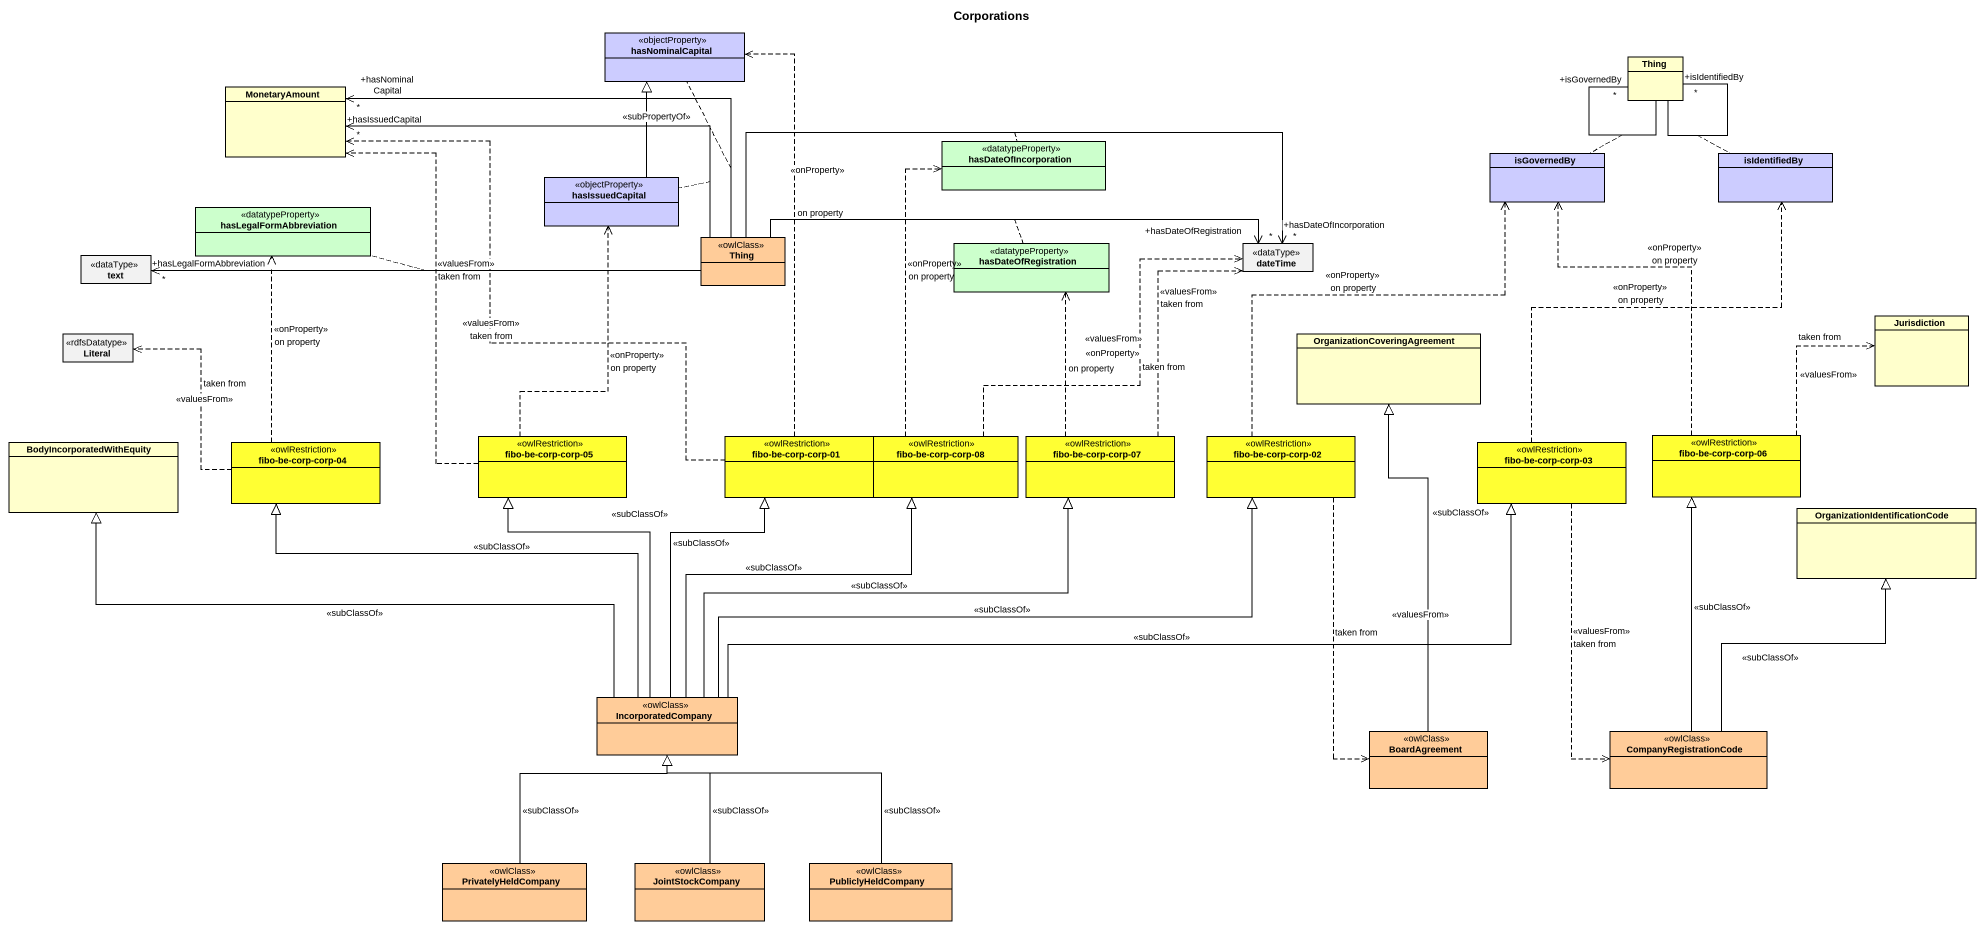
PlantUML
@startuml
title Corporations
hide circle
hide empty members
class hasNominalCapital <<objectProperty>> #CCCCFF
class Thing #FFFFCC
class MonetaryAmount #FFFFCC
class hasDateOfIncorporation <<datatypeProperty>> #CCFFCC
class hasIssuedCapital <<objectProperty>> #CCCCFF
class isGovernedBy #CCCCFF
class isIdentifiedBy #CCCCFF
class hasLegalFormAbbreviation <<datatypeProperty>> #CCFFCC
class text <<dataType>>
class "Thing" as Thing_2 <<owlClass>> #FFCC99
class hasDateOfRegistration <<datatypeProperty>> #CCFFCC
class dateTime <<dataType>>
class Literal <<rdfsDatatype>>
class "OrganizationCoveringAgreement" as OrganizationCoveringAgreemen #FFFFCC
class Jurisdiction #FFFFCC
class BodyIncorporatedWithEquity #FFFFCC
class "fibo-be-corp-corp-04" as fibo_be_corp_corp_04 <<owlRestriction>> #FFFF33
class "fibo-be-corp-corp-05" as fibo_be_corp_corp_05 <<owlRestriction>> #FFFF33
class "fibo-be-corp-corp-01" as fibo_be_corp_corp_01 <<owlRestriction>> #FFFF33
class "fibo-be-corp-corp-08" as fibo_be_corp_corp_08 <<owlRestriction>> #FFFF33
class "fibo-be-corp-corp-07" as fibo_be_corp_corp_07 <<owlRestriction>> #FFFF33
class "fibo-be-corp-corp-02" as fibo_be_corp_corp_02 <<owlRestriction>> #FFFF33
class "fibo-be-corp-corp-03" as fibo_be_corp_corp_03 <<owlRestriction>> #FFFF33
class "fibo-be-corp-corp-06" as fibo_be_corp_corp_06 <<owlRestriction>> #FFFF33
class "OrganizationIdentificationCode" as OrganizationIdentificationCo #FFFFCC
class IncorporatedCompany <<owlClass>> #FFCC99
class BoardAgreement <<owlClass>> #FFCC99
class CompanyRegistrationCode <<owlClass>> #FFCC99
class PrivatelyHeldCompany <<owlClass>> #FFCC99
class JointStockCompany <<owlClass>> #FFCC99
class PubliclyHeldCompany <<owlClass>> #FFCC99
Thing -- "+isGovernedBy\n*" Thing
(Thing, Thing) .. isGovernedBy
Thing -- "+isIdentifiedBy\n*" Thing
(Thing, Thing) .. isIdentifiedBy
hasIssuedCapital -up-|> hasNominalCapital : <<subPropertyOf>>
Thing_2 -left-> "+hasIssuedCapital\n*" MonetaryAmount
(Thing_2, MonetaryAmount) .. hasIssuedCapital
Thing_2 -left-> "+hasNominalCapital\n*" MonetaryAmount
(Thing_2, MonetaryAmount) .. hasNominalCapital
Thing_2 -left-> "+hasLegalFormAbbreviation\n*" text
(Thing_2, text) .. hasLegalFormAbbreviation
Thing_2 -right-> "+hasDateOfIncorporation\n*" dateTime
(Thing_2, dateTime) .. hasDateOfIncorporation
Thing_2 -right-> "+hasDateOfRegistration\n*" dateTime
(Thing_2, dateTime) .. hasDateOfRegistration
fibo_be_corp_corp_04 .up.> hasLegalFormAbbreviation : <<onProperty>>\non property
fibo_be_corp_corp_04 .up.> Literal : taken from\n<<valuesFrom>>
fibo_be_corp_corp_05 .up.> MonetaryAmount : <<valuesFrom>>\ntaken from
fibo_be_corp_corp_05 .up.> hasIssuedCapital : <<onProperty>>\non property
fibo_be_corp_corp_01 .up.> hasNominalCapital : <<onProperty>>\non property
fibo_be_corp_corp_01 .up.> MonetaryAmount : <<valuesFrom>>\ntaken from
fibo_be_corp_corp_08 .up.> hasDateOfIncorporation : <<onProperty>>\non property
fibo_be_corp_corp_08 .up.> dateTime : <<valuesFrom>>\ntaken from
fibo_be_corp_corp_07 .up.> hasDateOfRegistration : <<onProperty>>\non property
fibo_be_corp_corp_07 .up.> dateTime : <<valuesFrom>>\ntaken from
fibo_be_corp_corp_02 .up.> isGovernedBy : <<onProperty>>\non property
fibo_be_corp_corp_02 ..> BoardAgreement : <<valuesFrom>>\ntaken from
fibo_be_corp_corp_03 .up.> isIdentifiedBy : <<onProperty>>\non property
fibo_be_corp_corp_03 ..> CompanyRegistrationCode : <<valuesFrom>>\ntaken from
fibo_be_corp_corp_06 .up.> isGovernedBy : <<onProperty>>\non property
fibo_be_corp_corp_06 .right.> Jurisdiction : taken from\n<<valuesFrom>>
IncorporatedCompany -left-|> BodyIncorporatedWithEquity : <<subClassOf>>
IncorporatedCompany -up-|> fibo_be_corp_corp_04 : <<subClassOf>>
IncorporatedCompany -up-|> fibo_be_corp_corp_05 : <<subClassOf>>
IncorporatedCompany -up-|> fibo_be_corp_corp_01 : <<subClassOf>>
IncorporatedCompany -up-|> fibo_be_corp_corp_08 : <<subClassOf>>
IncorporatedCompany -right-|> fibo_be_corp_corp_07 : <<subClassOf>>
IncorporatedCompany -right-|> fibo_be_corp_corp_02 : <<subClassOf>>
IncorporatedCompany -right-|> fibo_be_corp_corp_03 : <<subClassOf>>
BoardAgreement -up-|> OrganizationCoveringAgreemen : <<subClassOf>>
CompanyRegistrationCode -up-|> fibo_be_corp_corp_06 : <<subClassOf>>
CompanyRegistrationCode -up-|> OrganizationIdentificationCo : <<subClassOf>>
PrivatelyHeldCompany -up-|> IncorporatedCompany : <<subClassOf>>
JointStockCompany -up-|> IncorporatedCompany : <<subClassOf>>
PubliclyHeldCompany -up-|> IncorporatedCompany : <<subClassOf>>
@enduml
